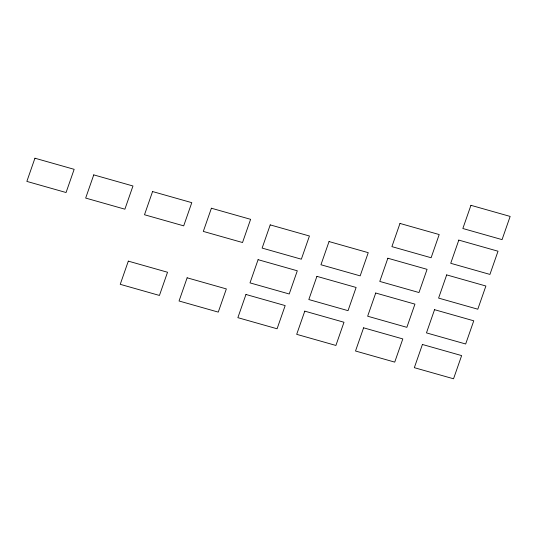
<?xml version="1.0" encoding="UTF-8"?>
<svg xmlns="http://www.w3.org/2000/svg" width="537" height="537" viewBox="0 0 537 537"><rect width="100%" height="100%" fill="white"/><g stroke="black" fill="none" stroke-linecap="round" stroke-linejoin="round"><path stroke-width="0.81" d="M34.939 158.214L26.85 181.405L66.064 192.521L74.153 169.323L34.939 158.214M93.753 174.881L85.672 198.072L124.886 209.188L132.968 185.99L93.753 174.881M128.316 261.136L120.234 284.328L159.442 295.444L167.531 272.246L128.316 261.136M152.575 191.548L144.493 214.746L183.701 225.855L191.79 202.664L152.575 191.548M187.138 277.804L179.049 300.995L218.264 312.111L226.352 288.919L187.138 277.804M211.397 208.222L203.308 231.413L242.523 242.529L250.611 219.331L211.397 208.222M245.959 294.471L237.871 317.669L277.085 328.778L285.174 305.587L245.959 294.471M258.089 259.68L250 282.878L289.215 293.987L297.303 270.796L258.089 259.68M270.218 224.889L262.13 248.081L301.344 259.196L309.433 236.005L270.218 224.889M304.781 311.145L296.692 334.336L335.907 345.452L343.989 322.254L304.781 311.145M316.911 276.354L308.822 299.545L348.036 310.661L356.118 287.463L316.911 276.354M329.04 241.556L320.951 264.754L360.166 275.864L368.248 252.672L329.04 241.556M363.596 327.812L355.514 351.01L394.729 362.119L402.81 338.928L363.596 327.812M375.725 293.021L367.644 316.212L406.858 327.328L414.94 304.13L375.725 293.021M387.855 258.23L379.773 281.422L418.988 292.537L427.069 269.339L387.855 258.23M399.984 223.439L391.903 246.631L431.117 257.747L439.199 234.548L399.984 223.439M422.418 344.479L414.336 367.677L453.543 378.786L461.632 355.595L422.418 344.479M434.547 309.688L426.465 332.886L465.673 343.995L473.762 320.804L434.547 309.688M446.677 274.897L438.595 298.095L477.802 309.205L485.891 286.013L446.677 274.897M458.806 240.106L450.724 263.298L489.932 274.414L498.021 251.215L458.806 240.106M470.936 205.315L462.847 228.507L502.061 239.623L510.15 216.424L470.936 205.315"/></g></svg>
